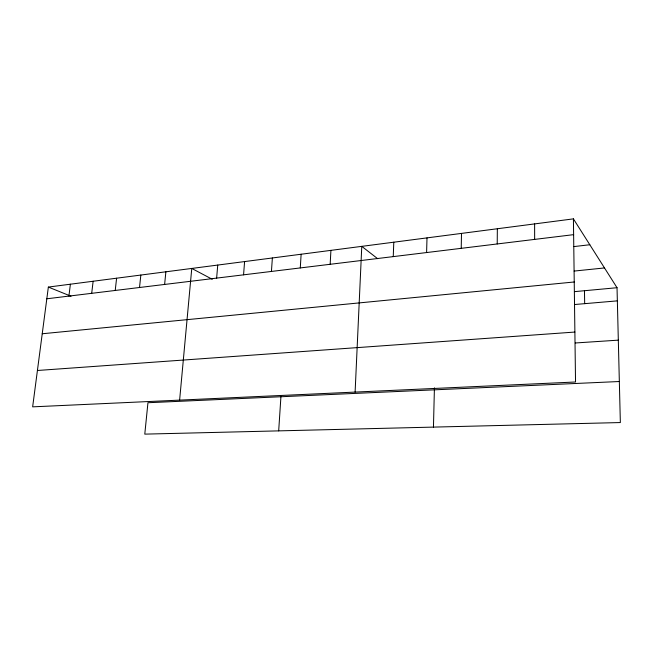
<?xml version="1.0" encoding="UTF-8"?>
<svg xmlns="http://www.w3.org/2000/svg" width="653" height="653" viewBox="0 0 653 653"><rect width="100%" height="100%" fill="white"/><g stroke="black" fill="none" stroke-linecap="round" stroke-linejoin="round"><path stroke-width="0.98" d="M497.219 243.961L497.341 228.754M461.222 248.344L461.5 233.407M433.453 427.103L434.425 387.849M426.597 252.556L427.005 237.888M393.253 256.613L393.792 242.198M355.11 392.086L361.778 246.361L377.663 258.694M330.165 264.294L330.916 250.368M300.282 267.934L301.131 254.237M278.684 430.874L280.921 396.746M271.428 271.444L272.374 257.968M243.561 274.84L244.597 261.575M216.633 278.113L217.743 265.069M179.616 400.126L191.77 268.44L212.241 279.264M164.621 284.447L165.878 271.803M139.522 287.5L140.836 275.052M115.222 290.463L116.601 278.202M91.698 293.328L93.134 281.247M68.908 296.103L70.393 284.202M48.355 287.067L32.65 406.852L575.53 381.997L573.416 218.869L48.355 287.067L71.03 296.25M46.82 298.788L573.62 234.656M574.028 246.573L589.806 244.744M574.158 271.068L604.507 267.942M42.233 333.756L574.232 281.982M574.624 291.63L617.028 287.712L620.35 422.556L144.786 434.131L147.945 402.73L619.338 381.515M574.787 304.51L617.346 300.862M37.417 370.488L574.885 332.059M575.293 342.98L618.318 340.148M573.416 218.869L617.028 287.712M584.468 290.716L584.672 303.661M534.619 223.914L534.652 239.406"/></g></svg>
